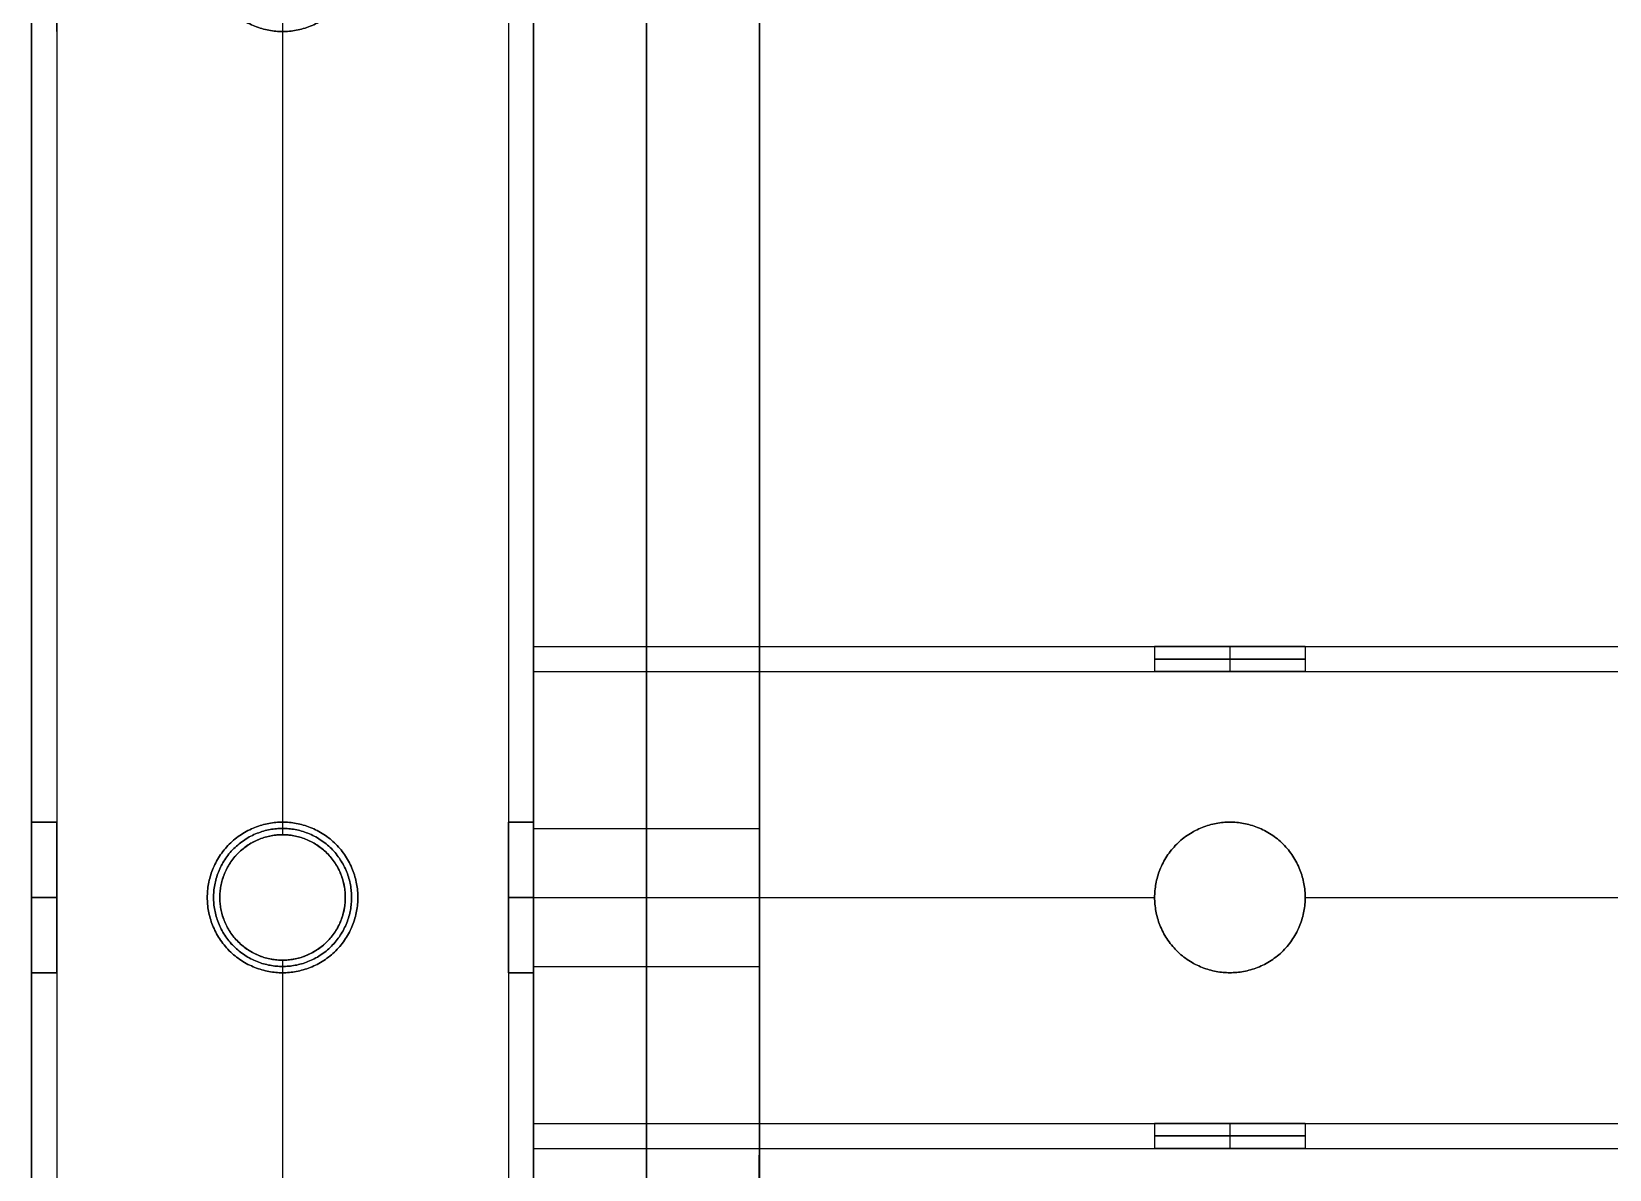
# Model space of a CAD drawing. Header units: millimetres. Extents: x -6529 to 809, y -8611 to 207.
# Drawn here: x -507 to -381.2, y -434.8 to -344.1 of the extents above; entities that cross this region are included whole.
import ezdxf

# ---------------------------------------------------------------- set-up
doc = ezdxf.new("R2010")
doc.units = ezdxf.units.MM
doc.header["$MEASUREMENT"] = 0
doc.layers.add('platen', color=7, linetype='Continuous', true_color=0x007f00)
doc.layers.add('staal', color=5, linetype='Continuous', true_color=0x0000ff)

# ---------------------------------------------------------------- blocks, each defined once
blk = doc.blocks.new('plaat base')
at = {"layer": 'platen'}
for points in [[(58, -300), (58, -450), (58, -600)], [(58, -300, 18), (58, -450, 18), (58, -600, 18)], [(58, -300, 9), (58, -450, 9), (58, -600, 9)]]:
    blk.add_open_spline(points, degree=2, dxfattribs=at)
blk = doc.blocks.new('top plaat')
at = {"layer": 'platen'}
for p, q in [((20, -575), (20, -575, 18)), ((14.5, -580.5), (14.5, -580.5, 18)), ((25.5, -580.5), (25.5, -580.5, 18)), ((20, -586), (20, -586, 18))]:
    blk.add_line(p, q, dxfattribs=at)
for points in [[(0, 0), (0, -309), (0, -618), (0, -927), (0, -1236)], [(0, 0, 18), (0, -309, 18), (0, -618, 18), (0, -927, 18), (0, -1236, 18)], [(0, 0, 9), (0, -309, 9), (0, -618, 9), (0, -927, 9), (0, -1236, 9)]]:
    blk.add_open_spline(points, degree=2, knots=[4655.052018, 4655.052018, 4655.052018, 5274.345164, 5274.345164, 5893.638309, 5893.638309, 5893.638309], dxfattribs=at)
for points, knots in [([(25.5, -580.5), (25.5, -586), (20, -586), (14.5, -586), (14.5, -580.5), (14.5, -575), (20, -575), (25.5, -575), (25.5, -580.5)], [-31.415927, -31.415927, -31.415927, -23.561945, -23.561945, -15.707963, -15.707963, -7.853982, -7.853982, 0, 0, 0]), ([(25.5, -580.5, 18), (25.5, -586, 18), (20, -586, 18), (14.5, -586, 18), (14.5, -580.5, 18), (14.5, -575, 18), (20, -575, 18), (25.5, -575, 18), (25.5, -580.5, 18)], [-31.415927, -31.415927, -31.415927, -23.561945, -23.561945, -15.707963, -15.707963, -7.853982, -7.853982, 0, 0, 0]), ([(25.5, -580.5, 9), (25.5, -575, 9), (20, -575, 9), (14.5, -575, 9), (14.5, -580.5, 9), (14.5, -586, 9), (20, -586, 9), (25.5, -586, 9), (25.5, -580.5, 9)], [0, 0, 0, 7.853982, 7.853982, 15.707963, 15.707963, 23.561945, 23.561945, 31.415927, 31.415927, 31.415927])]:
    blk.add_rational_spline(points, [1, 0.707106781187, 1, 0.707106781187, 1, 0.707106781187, 1, 0.707106781187, 1], degree=2, knots=knots, dxfattribs=at)
blk = doc.blocks.new('plaat laag')
at = {"layer": 'platen'}
for p, q in [((-2.03, -615, -38), (15.97, -615.06, -38)), ((-2.05, -620.5, -43.5), (15.95, -620.56, -43.5)), ((-2.05, -620.5, -32.5), (15.95, -620.56, -32.5)), ((-2.07, -626, -38), (15.93, -626.06, -38))]:
    blk.add_line(p, q, dxfattribs=at)
for points in [[(-0.19, -58, 300), (-2.18, -658, 300), (-4.16, -1257.99, 300)], [(17.81, -58.06, 300), (15.82, -658.06, 300), (13.84, -1258.05, 300)], [(-1.18, -358, 600), (-1.68, -508, 600), (-2.18, -658, 600)], [(-2.18, -658, -58), (-1.68, -508, -58), (-1.18, -358, -58)], [(7.82, -358.03, 600), (7.32, -508.03, 600), (6.82, -658.03, 600)], [(6.82, -658.03, -58), (7.32, -508.03, -58), (7.82, -358.03, -58)], [(16.82, -358.06, 600), (16.32, -508.06, 600), (15.82, -658.06, 600)], [(15.82, -658.06, -58), (16.32, -508.06, -58), (16.82, -358.06, -58)]]:
    blk.add_open_spline(points, degree=2, dxfattribs=at)
for points in [[(-2.05, -620.5, -43.5), (-2.07, -626, -43.5), (-2.07, -626, -38), (-2.07, -626, -32.5), (-2.05, -620.5, -32.5), (-2.03, -615, -32.5), (-2.03, -615, -38), (-2.03, -615, -43.5), (-2.05, -620.5, -43.5)], [(15.95, -620.56, -43.5), (15.93, -626.06, -43.5), (15.93, -626.06, -38), (15.93, -626.06, -32.5), (15.95, -620.56, -32.5), (15.97, -615.06, -32.5), (15.97, -615.06, -38), (15.97, -615.06, -43.5), (15.95, -620.56, -43.5)]]:
    blk.add_rational_spline(points, [1, 0.707106781187, 1, 0.707106781187, 1, 0.707106781187, 1, 0.707106781187, 1], degree=2, knots=[-31.415927, -31.415927, -31.415927, -23.561945, -23.561945, -15.707963, -15.707963, -7.853982, -7.853982, 0, 0, 0], dxfattribs=at)

msp = doc.modelspace()

# ---------------------------------------------------------------- linework, layer by layer
at = {"layer": 'staal'}
for p, q in [((-466.97, -393.13, 696), (-466.97, -395.13, 696)), ((-417.47, -393.13, 696), (-417.47, -395.13, 696)), ((-411.47, -393.13, 702), (-411.47, -395.13, 702)), ((-411.47, -393.13, 690), (-411.47, -395.13, 690)), ((-405.47, -393.13, 696), (-405.47, -395.13, 696)), ((-506.97, -407.13, 20), (-504.97, -407.13, 20)), ((-504.97, -407.13, 696), (-506.97, -407.13, 696)), ((-486.97, -407.13, 38), (-486.97, -407.13, 40)), ((-486.97, -407.13), (-486.97, -407.13, 2)), ((-468.97, -407.13, 20), (-466.97, -407.13, 20)), ((-466.97, -407.13, 696), (-468.97, -407.13, 696)), ((-411.47, -407.13, 678), (-411.47, -407.13, 676)), ((-411.47, -407.13, 716), (-411.47, -407.13, 714)), ((-486.97, -408.13, 714), (-486.97, -408.13, 716)), ((-486.97, -408.13, 676), (-486.97, -408.13, 678)), ((-506.97, -413.13, 14), (-504.97, -413.13, 14)), ((-506.97, -413.13, 26), (-504.97, -413.13, 26)), ((-504.97, -413.13, 690), (-506.97, -413.13, 690)), ((-504.97, -413.13, 702), (-506.97, -413.13, 702)), ((-492.97, -413.13, 38), (-492.97, -413.13, 40)), ((-492.97, -413.13), (-492.97, -413.13, 2)), ((-491.97, -413.13, 714), (-491.97, -413.13, 716)), ((-491.97, -413.13, 676), (-491.97, -413.13, 678)), ((-481.97, -413.13, 676), (-481.97, -413.13, 678)), ((-481.97, -413.13, 714), (-481.97, -413.13, 716)), ((-480.97, -413.13, 38), (-480.97, -413.13, 40)), ((-480.97, -413.13), (-480.97, -413.13, 2)), ((-468.97, -413.13, 14), (-466.97, -413.13, 14)), ((-468.97, -413.13, 26), (-466.97, -413.13, 26)), ((-466.97, -413.13, 690), (-468.97, -413.13, 690)), ((-466.97, -413.13, 702), (-468.97, -413.13, 702)), ((-466.97, -413.13, 716), (-466.97, -413.13, 714)), ((-466.97, -413.13, 678), (-466.97, -413.13, 676)), ((-417.47, -413.13, 678), (-417.47, -413.13, 676)), ((-417.47, -413.13, 716), (-417.47, -413.13, 714)), ((-405.47, -413.13, 678), (-405.47, -413.13, 676)), ((-405.47, -413.13, 716), (-405.47, -413.13, 714)), ((-486.97, -418.13, 714), (-486.97, -418.13, 716)), ((-486.97, -418.13, 676), (-486.97, -418.13, 678)), ((-506.97, -419.13, 20), (-504.97, -419.13, 20)), ((-504.97, -419.13, 696), (-506.97, -419.13, 696)), ((-486.97, -419.13, 38), (-486.97, -419.13, 40)), ((-486.97, -419.13), (-486.97, -419.13, 2)), ((-468.97, -419.13, 20), (-466.97, -419.13, 20)), ((-466.97, -419.13, 696), (-468.97, -419.13, 696)), ((-411.47, -419.13, 678), (-411.47, -419.13, 676)), ((-411.47, -419.13, 716), (-411.47, -419.13, 714)), ((-466.97, -431.13, 696), (-466.97, -433.13, 696)), ((-417.47, -431.13, 696), (-417.47, -433.13, 696)), ((-411.47, -431.13, 702), (-411.47, -433.13, 702)), ((-411.47, -431.13, 690), (-411.47, -433.13, 690)), ((-405.47, -431.13, 696), (-405.47, -433.13, 696))]:
    msp.add_line(p, q, dxfattribs=at)
for points in [[(-506.97, 207.37), (809.03, 207.37), (809.03, -1108.63), (-506.97, -1108.63)], [(-466.97, 167.37), (769.03, 167.37), (769.03, -1068.63), (-466.97, -1068.63)]]:
    msp.add_lwpolyline(points, close=True, dxfattribs=at)
for centre in [(-486.97, -413.13, 676), (-486.97, -413.13, 715), (-486.97, -413.13, 677)]:
    msp.add_circle(centre, 5, dxfattribs=at)
for points in [[(-506.97, 207.37), (-506.97, -450.63), (-506.97, -1108.63)], [(-506.97, 207.37, 40), (-506.97, -450.63, 40), (-506.97, -1108.63, 40)], [(-506.97, 207.37, 676), (-506.97, -450.63, 676), (-506.97, -1108.63, 676)], [(-506.97, 207.37, 716), (-506.97, -450.63, 716), (-506.97, -1108.63, 716)], [(-504.97, 205.37, 38), (-504.97, -450.63, 38), (-504.97, -1106.63, 38)], [(-504.97, 205.37, 2), (-504.97, -450.63, 2), (-504.97, -1106.63, 2)], [(-504.97, 205.37, 714), (-504.97, -450.63, 714), (-504.97, -1106.63, 714)], [(-504.97, 205.37, 678), (-504.97, -450.63, 678), (-504.97, -1106.63, 678)], [(-468.97, 169.37, 38), (-468.97, -450.63, 38), (-468.97, -1070.63, 38)], [(-468.97, 169.37, 2), (-468.97, -450.63, 2), (-468.97, -1070.63, 2)], [(-468.97, 169.37, 714), (-468.97, -450.63, 714), (-468.97, -1070.63, 714)], [(-468.97, 169.37, 678), (-468.97, -450.63, 678), (-468.97, -1070.63, 678)], [(-466.97, 167.37), (-466.97, -450.63), (-466.97, -1068.63)], [(-466.97, 167.37, 40), (-466.97, -450.63, 40), (-466.97, -1068.63, 40)], [(-466.97, 167.37, 676), (-466.97, -450.63, 676), (-466.97, -1068.63, 676)], [(-466.97, 167.37, 716), (-466.97, -450.63, 716), (-466.97, -1068.63, 716)], [(-486.97, -343.13, 716), (-486.97, -375.63, 716), (-486.97, -408.13, 716)], [(-486.97, -343.13, 714), (-486.97, -375.63, 714), (-486.97, -408.13, 714)], [(-486.97, -343.13, 678), (-486.97, -375.63, 678), (-486.97, -408.13, 678)], [(-486.97, -343.13, 676), (-486.97, -375.63, 676), (-486.97, -408.13, 676)], [(-506.97, -344.13, 20), (-506.97, -375.63, 20), (-506.97, -407.13, 20)], [(-506.97, -344.13, 696), (-506.97, -375.63, 696), (-506.97, -407.13, 696)], [(-504.97, -344.13, 20), (-504.97, -375.63, 20), (-504.97, -407.13, 20)], [(-504.97, -344.13, 696), (-504.97, -375.63, 696), (-504.97, -407.13, 696)], [(-486.97, -344.13, 40), (-486.97, -375.63, 40), (-486.97, -407.13, 40)], [(-486.97, -344.13, 38), (-486.97, -375.63, 38), (-486.97, -407.13, 38)], [(-486.97, -344.13, 2), (-486.97, -375.63, 2), (-486.97, -407.13, 2)], [(-486.97, -344.13), (-486.97, -375.63), (-486.97, -407.13)], [(-468.97, -344.13, 20), (-468.97, -375.63, 20), (-468.97, -407.13, 20)], [(-468.97, -344.13, 696), (-468.97, -375.63, 696), (-468.97, -407.13, 696)], [(-466.97, -344.13, 20), (-466.97, -375.63, 20), (-466.97, -407.13, 20)], [(-466.97, -344.13, 696), (-466.97, -375.63, 696), (-466.97, -407.13, 696)], [(-466.97, -393.13, 676), (-466.97, -413.13, 676), (-466.97, -433.13, 676)], [(-466.97, -393.13, 676), (-149.22, -393.13, 676), (168.53, -393.13, 676)], [(-466.97, -433.13, 716), (-466.97, -413.13, 716), (-466.97, -393.13, 716)], [(-466.97, -393.13, 716), (-149.22, -393.13, 716), (168.53, -393.13, 716)], [(-466.97, -393.13, 716), (-466.97, -393.13, 696), (-466.97, -393.13, 676)], [(-466.97, -393.13, 696), (-442.22, -393.13, 696), (-417.47, -393.13, 696)], [(-405.47, -393.13, 696), (-373.97, -393.13, 696), (-342.47, -393.13, 696)], [(-466.97, -431.13, 678), (-466.97, -413.13, 678), (-466.97, -395.13, 678)], [(-466.97, -395.13, 678), (-149.22, -395.13, 678), (168.53, -395.13, 678)], [(-466.97, -395.13, 678), (-466.97, -395.13, 696), (-466.97, -395.13, 714)], [(-466.97, -395.13, 714), (-149.22, -395.13, 714), (168.53, -395.13, 714)], [(-466.97, -395.13, 714), (-466.97, -413.13, 714), (-466.97, -431.13, 714)], [(-466.97, -395.13, 696), (-442.22, -395.13, 696), (-417.47, -395.13, 696)], [(-405.47, -395.13, 696), (-373.97, -395.13, 696), (-342.47, -395.13, 696)], [(-466.97, -413.13, 676), (-442.22, -413.13, 676), (-417.47, -413.13, 676)], [(-466.97, -413.13, 716), (-442.22, -413.13, 716), (-417.47, -413.13, 716)], [(-466.97, -413.13, 678), (-442.22, -413.13, 678), (-417.47, -413.13, 678)], [(-466.97, -413.13, 714), (-442.22, -413.13, 714), (-417.47, -413.13, 714)], [(-405.47, -413.13, 676), (-373.97, -413.13, 676), (-342.47, -413.13, 676)], [(-405.47, -413.13, 716), (-373.97, -413.13, 716), (-342.47, -413.13, 716)], [(-405.47, -413.13, 678), (-373.97, -413.13, 678), (-342.47, -413.13, 678)], [(-405.47, -413.13, 714), (-373.97, -413.13, 714), (-342.47, -413.13, 714)], [(-486.97, -418.13, 716), (-486.97, -450.63, 716), (-486.97, -483.13, 716)], [(-486.97, -418.13, 714), (-486.97, -450.63, 714), (-486.97, -483.13, 714)], [(-486.97, -418.13, 678), (-486.97, -450.63, 678), (-486.97, -483.13, 678)], [(-486.97, -418.13, 676), (-486.97, -450.63, 676), (-486.97, -483.13, 676)], [(-506.97, -419.13, 20), (-506.97, -450.63, 20), (-506.97, -482.13, 20)], [(-506.97, -419.13, 696), (-506.97, -450.63, 696), (-506.97, -482.13, 696)], [(-504.97, -419.13, 20), (-504.97, -450.63, 20), (-504.97, -482.13, 20)], [(-504.97, -419.13, 696), (-504.97, -450.63, 696), (-504.97, -482.13, 696)], [(-486.97, -419.13, 40), (-486.97, -450.63, 40), (-486.97, -482.13, 40)], [(-486.97, -419.13, 38), (-486.97, -450.63, 38), (-486.97, -482.13, 38)], [(-486.97, -419.13, 2), (-486.97, -450.63, 2), (-486.97, -482.13, 2)], [(-486.97, -419.13), (-486.97, -450.63), (-486.97, -482.13)], [(-468.97, -419.13, 20), (-468.97, -450.63, 20), (-468.97, -482.13, 20)], [(-468.97, -419.13, 696), (-468.97, -450.63, 696), (-468.97, -482.13, 696)], [(-466.97, -419.13, 20), (-466.97, -450.63, 20), (-466.97, -482.13, 20)], [(-466.97, -419.13, 696), (-466.97, -450.63, 696), (-466.97, -482.13, 696)], [(-466.97, -431.13, 714), (-466.97, -431.13, 696), (-466.97, -431.13, 678)], [(-466.97, -431.13, 678), (-149.22, -431.13, 678), (168.53, -431.13, 678)], [(-466.97, -431.13, 714), (-149.22, -431.13, 714), (168.53, -431.13, 714)], [(-466.97, -431.13, 696), (-442.22, -431.13, 696), (-417.47, -431.13, 696)], [(-405.47, -431.13, 696), (-373.97, -431.13, 696), (-342.47, -431.13, 696)], [(-466.97, -433.13, 676), (-149.22, -433.13, 676), (168.53, -433.13, 676)], [(-466.97, -433.13, 676), (-466.97, -433.13, 696), (-466.97, -433.13, 716)], [(-466.97, -433.13, 716), (-149.22, -433.13, 716), (168.53, -433.13, 716)], [(-466.97, -433.13, 696), (-442.22, -433.13, 696), (-417.47, -433.13, 696)], [(-405.47, -433.13, 696), (-373.97, -433.13, 696), (-342.47, -433.13, 696)]]:
    msp.add_open_spline(points, degree=2, dxfattribs=at)
for points, weights, knots in [([(-504.97, -338.13, 14), (-504.97, -344.13, 14), (-504.97, -344.13, 20), (-504.97, -344.13, 26), (-504.97, -338.13, 26), (-504.97, -332.13, 26), (-504.97, -332.13, 20), (-504.97, -332.13, 14), (-504.97, -338.13, 14)], [1, 0.707106781187, 1, 0.707106781187, 1, 0.707106781187, 1, 0.707106781187, 1], [-31.415927, -31.415927, -31.415927, -23.561945, -23.561945, -15.707963, -15.707963, -7.853982, -7.853982, 0, 0, 0]), ([(-480.97, -338.13, 40), (-480.97, -344.13, 40), (-486.97, -344.13, 40), (-492.97, -344.13, 40), (-492.97, -338.13, 40), (-492.97, -332.13, 40), (-486.97, -332.13, 40), (-480.97, -332.13, 40), (-480.97, -338.13, 40)], [1, 0.707106781187, 1, 0.707106781187, 1, 0.707106781187, 1, 0.707106781187, 1], [-31.415927, -31.415927, -31.415927, -23.561945, -23.561945, -15.707963, -15.707963, -7.853982, -7.853982, 0, 0, 0]), ([(-480.97, -338.13, 38), (-480.97, -332.13, 38), (-486.97, -332.13, 38), (-492.97, -332.13, 38), (-492.97, -338.13, 38), (-492.97, -344.13, 38), (-486.97, -344.13, 38), (-480.97, -344.13, 38), (-480.97, -338.13, 38)], [1, 0.707106781187, 1, 0.707106781187, 1, 0.707106781187, 1, 0.707106781187, 1], [0, 0, 0, 7.853982, 7.853982, 15.707963, 15.707963, 23.561945, 23.561945, 31.415927, 31.415927, 31.415927]), ([(-480.97, -338.13, 2), (-480.97, -344.13, 2), (-486.97, -344.13, 2), (-492.97, -344.13, 2), (-492.97, -338.13, 2), (-492.97, -332.13, 2), (-486.97, -332.13, 2), (-480.97, -332.13, 2), (-480.97, -338.13, 2)], [1, 0.707106781187, 1, 0.707106781187, 1, 0.707106781187, 1, 0.707106781187, 1], [-31.415927, -31.415927, -31.415927, -23.561945, -23.561945, -15.707963, -15.707963, -7.853982, -7.853982, 0, 0, 0]), ([(-480.97, -338.13), (-480.97, -332.13), (-486.97, -332.13), (-492.97, -332.13), (-492.97, -338.13), (-492.97, -344.13), (-486.97, -344.13), (-480.97, -344.13), (-480.97, -338.13)], [1, 0.707106781187, 1, 0.707106781187, 1, 0.707106781187, 1, 0.707106781187, 1], [0, 0, 0, 7.853982, 7.853982, 15.707963, 15.707963, 23.561945, 23.561945, 31.415927, 31.415927, 31.415927]), ([(-466.97, -338.13, 14), (-466.97, -344.13, 14), (-466.97, -344.13, 20), (-466.97, -344.13, 26), (-466.97, -338.13, 26), (-466.97, -332.13, 26), (-466.97, -332.13, 20), (-466.97, -332.13, 14), (-466.97, -338.13, 14)], [1, 0.707106781187, 1, 0.707106781187, 1, 0.707106781187, 1, 0.707106781187, 1], [-31.415927, -31.415927, -31.415927, -23.561945, -23.561945, -15.707963, -15.707963, -7.853982, -7.853982, 0, 0, 0]), ([(-411.47, -393.13, 702), (-405.47, -393.13, 702), (-405.47, -393.13, 696), (-405.47, -393.13, 690), (-411.47, -393.13, 690), (-417.47, -393.13, 690), (-417.47, -393.13, 696), (-417.47, -393.13, 702), (-411.47, -393.13, 702)], [1, 0.707106781187, 1, 0.707106781187, 1, 0.707106781187, 1, 0.707106781187, 1], [0, 0, 0, 7.853982, 7.853982, 15.707963, 15.707963, 23.561945, 23.561945, 31.415927, 31.415927, 31.415927]), ([(-411.47, -394.13, 702), (-405.47, -394.13, 702), (-405.47, -394.13, 696), (-405.47, -394.13, 690), (-411.47, -394.13, 690), (-417.47, -394.13, 690), (-417.47, -394.13, 696), (-417.47, -394.13, 702), (-411.47, -394.13, 702)], [1, 0.707106781187, 1, 0.707106781187, 1, 0.707106781187, 1, 0.707106781187, 1], [0, 0, 0, 7.853982, 7.853982, 15.707963, 15.707963, 23.561945, 23.561945, 31.415927, 31.415927, 31.415927]), ([(-411.47, -395.13, 702), (-417.47, -395.13, 702), (-417.47, -395.13, 696), (-417.47, -395.13, 690), (-411.47, -395.13, 690), (-405.47, -395.13, 690), (-405.47, -395.13, 696), (-405.47, -395.13, 702), (-411.47, -395.13, 702)], [1, 0.707106781187, 1, 0.707106781187, 1, 0.707106781187, 1, 0.707106781187, 1], [-31.415927, -31.415927, -31.415927, -23.561945, -23.561945, -15.707963, -15.707963, -7.853982, -7.853982, 0, 0, 0]), ([(-506.97, -413.13, 14), (-506.97, -407.13, 14), (-506.97, -407.13, 20), (-506.97, -407.13, 26), (-506.97, -413.13, 26), (-506.97, -419.13, 26), (-506.97, -419.13, 20), (-506.97, -419.13, 14), (-506.97, -413.13, 14)], [1, 0.707106781187, 1, 0.707106781187, 1, 0.707106781187, 1, 0.707106781187, 1], [0, 0, 0, 7.853982, 7.853982, 15.707963, 15.707963, 23.561945, 23.561945, 31.415927, 31.415927, 31.415927]), ([(-506.97, -413.13, 690), (-506.97, -407.13, 690), (-506.97, -407.13, 696), (-506.97, -407.13, 702), (-506.97, -413.13, 702), (-506.97, -419.13, 702), (-506.97, -419.13, 696), (-506.97, -419.13, 690), (-506.97, -413.13, 690)], [1, 0.707106781187, 1, 0.707106781187, 1, 0.707106781187, 1, 0.707106781187, 1], [0, 0, 0, 7.853982, 7.853982, 15.707963, 15.707963, 23.561945, 23.561945, 31.415927, 31.415927, 31.415927]), ([(-504.97, -413.13, 14), (-504.97, -419.13, 14), (-504.97, -419.13, 20), (-504.97, -419.13, 26), (-504.97, -413.13, 26), (-504.97, -407.13, 26), (-504.97, -407.13, 20), (-504.97, -407.13, 14), (-504.97, -413.13, 14)], [1, 0.707106781187, 1, 0.707106781187, 1, 0.707106781187, 1, 0.707106781187, 1], [-31.415927, -31.415927, -31.415927, -23.561945, -23.561945, -15.707963, -15.707963, -7.853982, -7.853982, 0, 0, 0]), ([(-504.97, -413.13, 690), (-504.97, -419.13, 690), (-504.97, -419.13, 696), (-504.97, -419.13, 702), (-504.97, -413.13, 702), (-504.97, -407.13, 702), (-504.97, -407.13, 696), (-504.97, -407.13, 690), (-504.97, -413.13, 690)], [1, 0.707106781187, 1, 0.707106781187, 1, 0.707106781187, 1, 0.707106781187, 1], [-31.415927, -31.415927, -31.415927, -23.561945, -23.561945, -15.707963, -15.707963, -7.853982, -7.853982, 0, 0, 0]), ([(-480.97, -413.13, 40), (-480.97, -419.13, 40), (-486.97, -419.13, 40), (-492.97, -419.13, 40), (-492.97, -413.13, 40), (-492.97, -407.13, 40), (-486.97, -407.13, 40), (-480.97, -407.13, 40), (-480.97, -413.13, 40)], [1, 0.707106781187, 1, 0.707106781187, 1, 0.707106781187, 1, 0.707106781187, 1], [-31.415927, -31.415927, -31.415927, -23.561945, -23.561945, -15.707963, -15.707963, -7.853982, -7.853982, 0, 0, 0]), ([(-480.97, -413.13, 38), (-480.97, -407.13, 38), (-486.97, -407.13, 38), (-492.97, -407.13, 38), (-492.97, -413.13, 38), (-492.97, -419.13, 38), (-486.97, -419.13, 38), (-480.97, -419.13, 38), (-480.97, -413.13, 38)], [1, 0.707106781187, 1, 0.707106781187, 1, 0.707106781187, 1, 0.707106781187, 1], [0, 0, 0, 7.853982, 7.853982, 15.707963, 15.707963, 23.561945, 23.561945, 31.415927, 31.415927, 31.415927]), ([(-480.97, -413.13, 2), (-480.97, -419.13, 2), (-486.97, -419.13, 2), (-492.97, -419.13, 2), (-492.97, -413.13, 2), (-492.97, -407.13, 2), (-486.97, -407.13, 2), (-480.97, -407.13, 2), (-480.97, -413.13, 2)], [1, 0.707106781187, 1, 0.707106781187, 1, 0.707106781187, 1, 0.707106781187, 1], [-31.415927, -31.415927, -31.415927, -23.561945, -23.561945, -15.707963, -15.707963, -7.853982, -7.853982, 0, 0, 0]), ([(-480.97, -413.13), (-480.97, -407.13), (-486.97, -407.13), (-492.97, -407.13), (-492.97, -413.13), (-492.97, -419.13), (-486.97, -419.13), (-480.97, -419.13), (-480.97, -413.13)], [1, 0.707106781187, 1, 0.707106781187, 1, 0.707106781187, 1, 0.707106781187, 1], [0, 0, 0, 7.853982, 7.853982, 15.707963, 15.707963, 23.561945, 23.561945, 31.415927, 31.415927, 31.415927]), ([(-468.97, -413.13, 14), (-468.97, -407.13, 14), (-468.97, -407.13, 20), (-468.97, -407.13, 26), (-468.97, -413.13, 26), (-468.97, -419.13, 26), (-468.97, -419.13, 20), (-468.97, -419.13, 14), (-468.97, -413.13, 14)], [1, 0.707106781187, 1, 0.707106781187, 1, 0.707106781187, 1, 0.707106781187, 1], [0, 0, 0, 7.853982, 7.853982, 15.707963, 15.707963, 23.561945, 23.561945, 31.415927, 31.415927, 31.415927]), ([(-468.97, -413.13, 690), (-468.97, -407.13, 690), (-468.97, -407.13, 696), (-468.97, -407.13, 702), (-468.97, -413.13, 702), (-468.97, -419.13, 702), (-468.97, -419.13, 696), (-468.97, -419.13, 690), (-468.97, -413.13, 690)], [1, 0.707106781187, 1, 0.707106781187, 1, 0.707106781187, 1, 0.707106781187, 1], [0, 0, 0, 7.853982, 7.853982, 15.707963, 15.707963, 23.561945, 23.561945, 31.415927, 31.415927, 31.415927]), ([(-466.97, -413.13, 14), (-466.97, -419.13, 14), (-466.97, -419.13, 20), (-466.97, -419.13, 26), (-466.97, -413.13, 26), (-466.97, -407.13, 26), (-466.97, -407.13, 20), (-466.97, -407.13, 14), (-466.97, -413.13, 14)], [1, 0.707106781187, 1, 0.707106781187, 1, 0.707106781187, 1, 0.707106781187, 1], [-31.415927, -31.415927, -31.415927, -23.561945, -23.561945, -15.707963, -15.707963, -7.853982, -7.853982, 0, 0, 0]), ([(-466.97, -413.13, 690), (-466.97, -419.13, 690), (-466.97, -419.13, 696), (-466.97, -419.13, 702), (-466.97, -413.13, 702), (-466.97, -407.13, 702), (-466.97, -407.13, 696), (-466.97, -407.13, 690), (-466.97, -413.13, 690)], [1, 0.707106781187, 1, 0.707106781187, 1, 0.707106781187, 1, 0.707106781187, 1], [-31.415927, -31.415927, -31.415927, -23.561945, -23.561945, -15.707963, -15.707963, -7.853982, -7.853982, 0, 0, 0]), ([(-411.47, -419.13, 676), (-417.47, -419.13, 676), (-417.47, -413.13, 676), (-417.47, -407.13, 676), (-411.47, -407.13, 676), (-405.47, -407.13, 676), (-405.47, -413.13, 676), (-405.47, -419.13, 676), (-411.47, -419.13, 676)], [1, 0.707106781187, 1, 0.707106781187, 1, 0.707106781187, 1, 0.707106781187, 1], [-31.415927, -31.415927, -31.415927, -23.561945, -23.561945, -15.707963, -15.707963, -7.853982, -7.853982, 0, 0, 0]), ([(-411.47, -419.13, 716), (-405.47, -419.13, 716), (-405.47, -413.13, 716), (-405.47, -407.13, 716), (-411.47, -407.13, 716), (-417.47, -407.13, 716), (-417.47, -413.13, 716), (-417.47, -419.13, 716), (-411.47, -419.13, 716)], [1, 0.707106781187, 1, 0.707106781187, 1, 0.707106781187, 1, 0.707106781187, 1], [0, 0, 0, 7.853982, 7.853982, 15.707963, 15.707963, 23.561945, 23.561945, 31.415927, 31.415927, 31.415927]), ([(-411.47, -419.13, 678), (-405.47, -419.13, 678), (-405.47, -413.13, 678), (-405.47, -407.13, 678), (-411.47, -407.13, 678), (-417.47, -407.13, 678), (-417.47, -413.13, 678), (-417.47, -419.13, 678), (-411.47, -419.13, 678)], [1, 0.707106781187, 1, 0.707106781187, 1, 0.707106781187, 1, 0.707106781187, 1], [0, 0, 0, 7.853982, 7.853982, 15.707963, 15.707963, 23.561945, 23.561945, 31.415927, 31.415927, 31.415927]), ([(-411.47, -419.13, 714), (-417.47, -419.13, 714), (-417.47, -413.13, 714), (-417.47, -407.13, 714), (-411.47, -407.13, 714), (-405.47, -407.13, 714), (-405.47, -413.13, 714), (-405.47, -419.13, 714), (-411.47, -419.13, 714)], [1, 0.707106781187, 1, 0.707106781187, 1, 0.707106781187, 1, 0.707106781187, 1], [-31.415927, -31.415927, -31.415927, -23.561945, -23.561945, -15.707963, -15.707963, -7.853982, -7.853982, 0, 0, 0]), ([(-411.47, -419.13, 677), (-405.47, -419.13, 677), (-405.47, -413.13, 677), (-405.47, -407.13, 677), (-411.47, -407.13, 677), (-417.47, -407.13, 677), (-417.47, -413.13, 677), (-417.47, -419.13, 677), (-411.47, -419.13, 677)], [1, 0.707106781187, 1, 0.707106781187, 1, 0.707106781187, 1, 0.707106781187, 1], [0, 0, 0, 7.853982, 7.853982, 15.707963, 15.707963, 23.561945, 23.561945, 31.415927, 31.415927, 31.415927]), ([(-411.47, -419.13, 715), (-405.47, -419.13, 715), (-405.47, -413.13, 715), (-405.47, -407.13, 715), (-411.47, -407.13, 715), (-417.47, -407.13, 715), (-417.47, -413.13, 715), (-417.47, -419.13, 715), (-411.47, -419.13, 715)], [1, 0.707106781187, 1, 0.707106781187, 1, 0.707106781187, 1, 0.707106781187, 1], [0, 0, 0, 7.853982, 7.853982, 15.707963, 15.707963, 23.561945, 23.561945, 31.415927, 31.415927, 31.415927]), ([(-481.97, -413.13, 716), (-481.97, -418.13, 716), (-486.97, -418.13, 716), (-491.97, -418.13, 716), (-491.97, -413.13, 716), (-491.97, -408.13, 716), (-486.97, -408.13, 716), (-481.97, -408.13, 716), (-481.97, -413.13, 716)], [1, 0.707106781187, 1, 0.707106781187, 1, 0.707106781187, 1, 0.707106781187, 1], [-31.415927, -31.415927, -31.415927, -23.561945, -23.561945, -15.707963, -15.707963, -7.853982, -7.853982, 0, 0, 0]), ([(-481.97, -413.13, 714), (-481.97, -408.13, 714), (-486.97, -408.13, 714), (-491.97, -408.13, 714), (-491.97, -413.13, 714), (-491.97, -418.13, 714), (-486.97, -418.13, 714), (-481.97, -418.13, 714), (-481.97, -413.13, 714)], [1, 0.707106781187, 1, 0.707106781187, 1, 0.707106781187, 1, 0.707106781187, 1], [0, 0, 0, 7.853982, 7.853982, 15.707963, 15.707963, 23.561945, 23.561945, 31.415927, 31.415927, 31.415927]), ([(-481.97, -413.13, 678), (-481.97, -418.13, 678), (-486.97, -418.13, 678), (-491.97, -418.13, 678), (-491.97, -413.13, 678), (-491.97, -408.13, 678), (-486.97, -408.13, 678), (-481.97, -408.13, 678), (-481.97, -413.13, 678)], [1, 0.707106781187, 1, 0.707106781187, 1, 0.707106781187, 1, 0.707106781187, 1], [-31.415927, -31.415927, -31.415927, -23.561945, -23.561945, -15.707963, -15.707963, -7.853982, -7.853982, 0, 0, 0]), ([(-411.47, -431.13, 702), (-405.47, -431.13, 702), (-405.47, -431.13, 696), (-405.47, -431.13, 690), (-411.47, -431.13, 690), (-417.47, -431.13, 690), (-417.47, -431.13, 696), (-417.47, -431.13, 702), (-411.47, -431.13, 702)], [0.999999860338, 0.707106851018, 1, 0.707106781187, 1, 0.707106781187, 1, 0.707106851018, 0.999999860338], [0, 0, 0, 7.853981, 7.853981, 15.707963, 15.707963, 23.561946, 23.561946, 31.415927, 31.415927, 31.415927]), ([(-411.47, -432.13, 702), (-405.47, -432.13, 702), (-405.47, -432.13, 696), (-405.47, -432.13, 690), (-411.47, -432.13, 690), (-417.47, -432.13, 690), (-417.47, -432.13, 696), (-417.47, -432.13, 702), (-411.47, -432.13, 702)], [1, 0.707106781187, 1, 0.707106781187, 1, 0.707106781187, 1, 0.707106781187, 1], [0, 0, 0, 7.853982, 7.853982, 15.707963, 15.707963, 23.561945, 23.561945, 31.415927, 31.415927, 31.415927]), ([(-411.47, -433.13, 702), (-417.47, -433.13, 702), (-417.47, -433.13, 696), (-417.47, -433.13, 690), (-411.47, -433.13, 690), (-405.47, -433.13, 690), (-405.47, -433.13, 696), (-405.47, -433.13, 702), (-411.47, -433.13, 702)], [1, 0.707106781187, 1, 0.707106781187, 1, 0.707106781187, 1, 0.707106781187, 1], [-31.415927, -31.415927, -31.415927, -23.561945, -23.561945, -15.707963, -15.707963, -7.853982, -7.853982, 0, 0, 0])]:
    msp.add_rational_spline(points, weights, degree=2, knots=knots, dxfattribs=at)

# ---------------------------------------------------------------- block references
at = {"layer": 'platen'}
for name, p in [('plaat base', (-506.97, 149.37, 40)), ('top plaat', (-506.97, 167.37, 716))]:
    msp.add_blockref(name, p, dxfattribs=at)
at = {"layer": 'platen', "rotation": 0.1894193054011234}
msp.add_blockref('plaat laag', (-466.97, 207.37, 58), dxfattribs=at)

doc.saveas('drawing.dxf')
